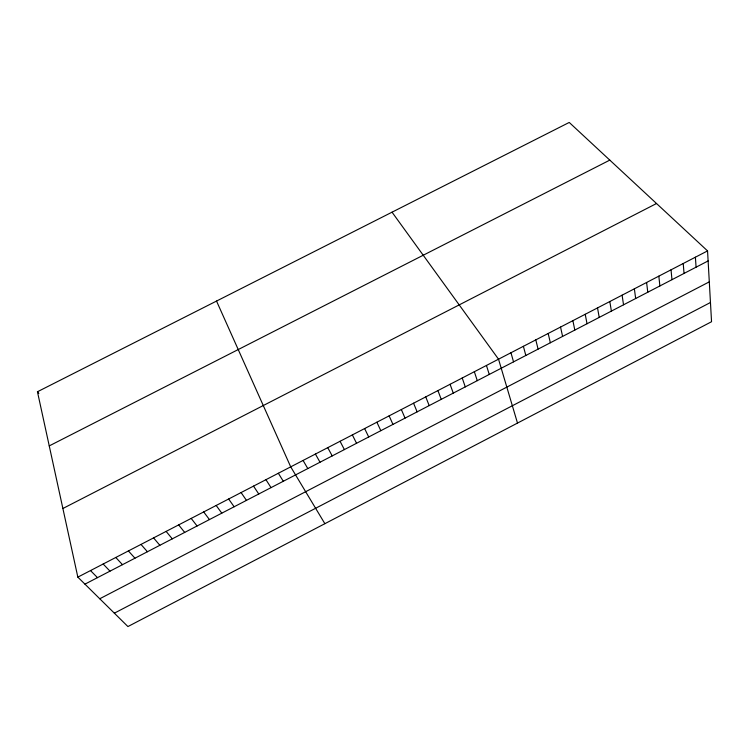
<?xml version="1.0" encoding="UTF-8"?>
<svg xmlns="http://www.w3.org/2000/svg" width="749" height="749" viewBox="0 0 749 749"><rect width="100%" height="100%" fill="white"/><g stroke="black" fill="none" stroke-linecap="round" stroke-linejoin="round"><path stroke-width="1.12" d="M99.757 598.76L709.303 281.849M114.354 613.169L710.464 302.502M77.84 577.133L707.552 250.906L569.231 122.443L37.45 391.755L77.84 577.133L127.92 626.557L711.55 321.724L707.552 250.906M84.946 584.145L708.123 260.933M62.888 508.496L656.527 203.513M49.247 445.898L609.798 160.117M90.507 570.569L97.482 577.648M103.156 564.016L109.991 571.159M115.786 557.471L122.48 564.68M128.397 550.936L134.96 558.202M140.99 544.42L147.422 551.741M153.564 537.904L159.855 545.291M37.45 391.755L38.854 393.422M166.119 531.397L172.279 538.849M178.655 524.899L184.685 532.417M191.182 518.411L197.081 525.985M203.681 511.941L209.448 519.572M216.171 505.472L221.798 513.168M392.036 212.182L498.534 359.192L517.493 423.082M228.642 499.012L234.137 506.764M241.094 492.561L246.458 500.379M253.518 486.12L258.761 493.994M265.942 479.688L271.044 487.627M278.338 473.265L283.309 481.261M324.879 523.691L290.715 466.852L216.527 301.061M303.083 460.448L307.792 468.565M315.423 454.053L320.01 462.227M327.753 447.668L332.21 455.907M340.065 441.283L344.39 449.587M352.358 434.916L356.552 443.277M364.632 428.559L368.705 436.976M376.887 422.211L380.829 430.684M389.134 415.864L392.944 424.402M401.352 409.534L405.04 418.129M413.56 403.205L417.127 411.856M425.75 396.895L429.186 405.602M437.922 390.585L441.236 399.357M450.083 384.293L453.267 393.113M462.217 378.002L465.279 386.887M474.342 371.719L477.282 380.661M486.447 365.446L489.256 374.444M510.968 352.742L513.533 361.861M523.392 346.31L525.826 355.485M535.788 339.887L538.1 349.118M548.174 333.474L550.356 342.761M560.542 327.07L562.593 336.413M572.891 320.666L574.811 330.075M585.222 314.28L587.019 323.746M597.533 307.905L599.209 317.426M609.826 301.538L611.381 311.107M622.101 295.172L623.533 304.806M634.366 288.824L635.667 298.514M646.602 282.485L647.782 292.232M658.83 276.147L659.888 285.949M671.038 269.827L671.965 279.686M683.228 263.508L684.034 273.422M695.4 257.207L696.083 267.178"/></g></svg>
